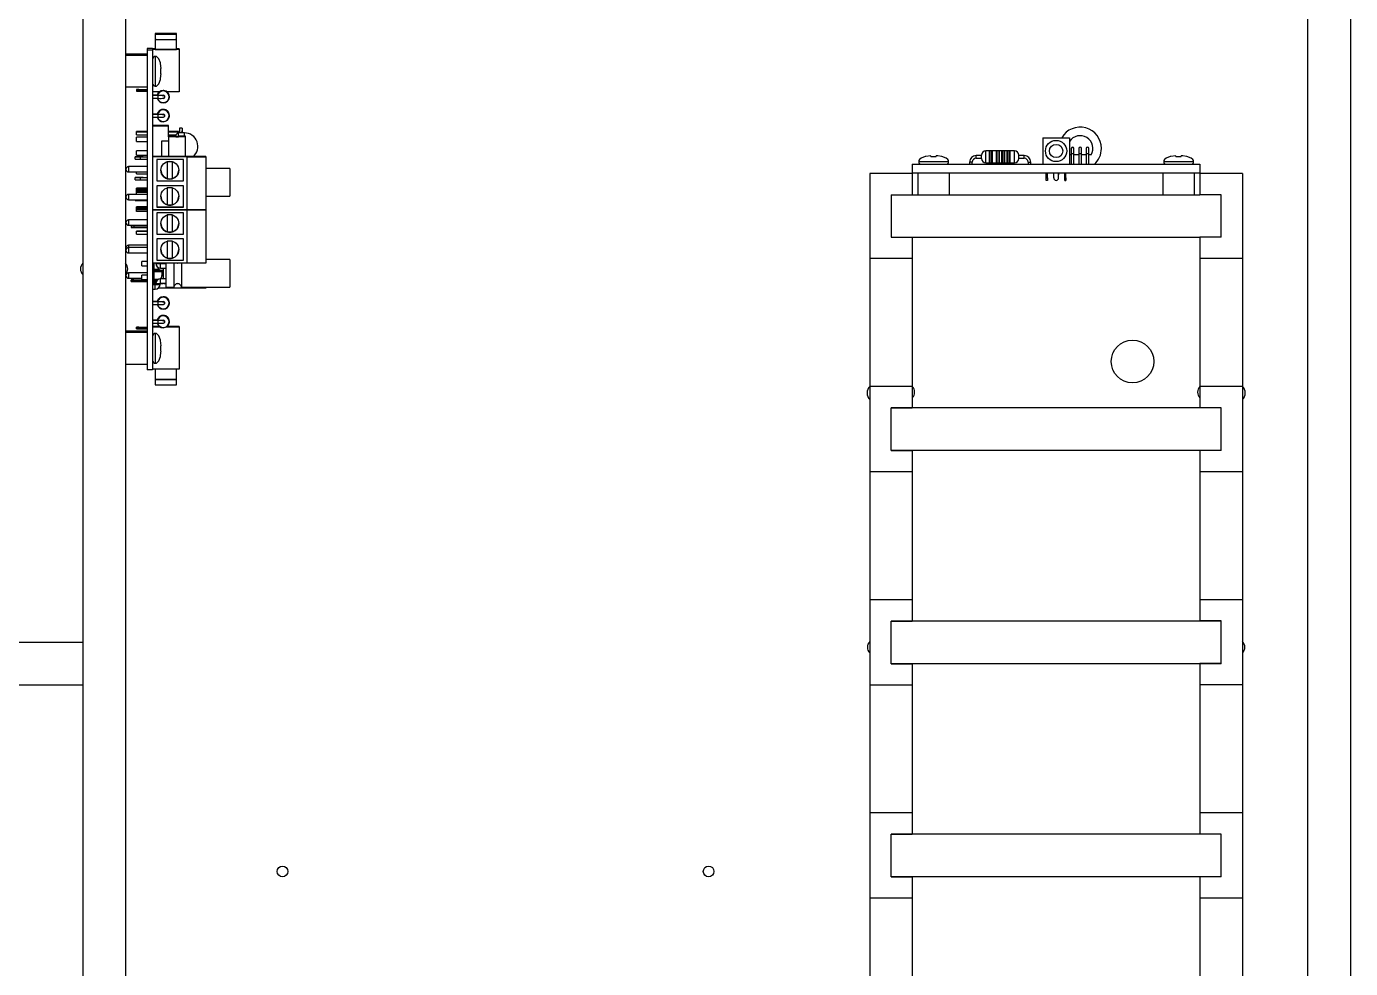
# Model space of a CAD drawing. Extents: x 0 to 145, y 0 to 184.
# Drawn here: x 95.47 to 145.18, y 86.53 to 121.89 of the extents above; entities that cross this region are included whole.
import ezdxf

# ---------------------------------------------------------------- set-up
doc = ezdxf.new("R2010")
doc.units = 0
doc.linetypes.add('SLD-CONTINUE', pattern=[0])
doc.layers.get('0').update_dxf_attribs({"linetype": 'CONTINUOUS'})

msp = doc.modelspace()

# ---------------------------------------------------------------- linework, layer by layer
at = {"color": 7, "linetype": 'SLD-CONTINUE'}
for p, q in [((97.581, 177.193), (97.581, 51.178)), ((99.181, 175.593), (99.181, 51.178)), ((145.181, 131.948), (145.181, 51.178)), ((143.581, 51.178), (143.581, 131.285)), ((100.301, 121.626), (100.301, 121.608)), ((100.301, 121.608), (100.301, 121.408)), ((100.301, 121.408), (100.301, 121.406)), ((100.301, 121.406), (100.301, 121.026)), ((101.101, 121.608), (101.101, 121.626)), ((101.101, 121.408), (101.101, 121.608)), ((101.101, 121.406), (101.101, 121.408)), ((101.101, 121.026), (101.101, 121.406)), ((100.001, 120.85), (99.181, 120.85)), ((100.201, 121.065), (100.001, 121.065)), ((100.001, 121.065), (100.001, 121.005)), ((100.201, 121.005), (100.001, 121.005)), ((100.001, 121.005), (100.001, 109.006)), ((100.201, 121.065), (100.201, 121.005)), ((100.301, 121.047), (100.201, 121.047)), ((100.301, 121.041), (100.201, 121.041)), ((100.301, 121.029), (100.201, 121.029)), ((101.201, 121.023), (100.201, 121.023)), ((100.201, 121.005), (100.201, 117.002)), ((101.201, 121.047), (101.101, 121.047)), ((101.201, 121.041), (101.101, 121.041)), ((101.201, 121.029), (101.101, 121.029)), ((101.201, 121.047), (101.201, 121.041)), ((101.201, 121.041), (101.201, 121.029)), ((101.201, 121.029), (101.201, 121.023)), ((101.201, 121.023), (101.201, 119.443)), ((100.001, 120.8), (99.181, 120.8)), ((100.301, 120.77), (100.301, 119.65)), ((100.494, 120.505), (100.497, 120.507)), ((100.518, 120.31), (100.494, 120.505)), ((100.518, 120.31), (100.494, 120.31)), ((100.518, 120.11), (100.494, 120.11)), ((100.494, 119.915), (100.496, 119.913)), ((99.181, 119.62), (100.001, 119.62)), ((99.599, 119.524), (99.599, 119.506)), ((99.599, 119.506), (99.599, 119.466)), ((99.689, 119.525), (100.001, 119.525)), ((99.689, 119.524), (100.001, 119.524)), ((99.689, 119.507), (100.001, 119.507)), ((99.689, 119.506), (99.689, 119.466)), ((99.689, 119.506), (100.001, 119.506)), ((99.689, 119.466), (100.001, 119.466)), ((100.466, 119.443), (100.201, 119.443)), ((101.201, 119.443), (100.735, 119.443)), ((100.377, 119.311), (100.201, 119.311)), ((100.401, 119.298), (100.201, 119.298)), ((100.201, 119.198), (100.401, 119.198)), ((100.651, 119.249), (100.651, 119.25)), ((100.821, 119.251), (100.821, 119.252)), ((100.831, 119.256), (100.831, 119.257)), ((100.831, 119.255), (100.831, 119.255)), ((100.831, 119.253), (100.831, 119.254)), ((100.831, 119.252), (100.831, 119.253)), ((100.377, 118.603), (100.201, 118.603)), ((100.401, 118.59), (100.201, 118.59)), ((100.201, 118.49), (100.401, 118.49)), ((100.651, 118.541), (100.651, 118.543)), ((100.821, 118.544), (100.821, 118.545)), ((100.831, 118.549), (100.831, 118.549)), ((100.831, 118.547), (100.831, 118.548)), ((100.831, 118.546), (100.831, 118.546)), ((100.831, 118.545), (100.831, 118.545)), ((100.001, 117.949), (99.601, 117.949)), ((99.601, 117.946), (99.601, 117.949)), ((100.001, 117.946), (99.601, 117.946)), ((99.601, 117.943), (99.601, 117.946)), ((100.001, 117.943), (99.601, 117.943)), ((99.601, 117.94), (99.601, 117.943)), ((100.001, 117.94), (99.601, 117.94)), ((99.601, 117.936), (99.601, 117.94)), ((100.001, 117.936), (99.601, 117.936)), ((99.601, 117.933), (99.601, 117.936)), ((100.001, 117.933), (99.601, 117.933)), ((99.601, 117.93), (99.601, 117.933)), ((100.001, 117.93), (99.601, 117.93)), ((99.601, 117.927), (99.601, 117.93)), ((100.001, 117.927), (99.601, 117.927)), ((99.601, 117.827), (99.601, 117.927)), ((99.601, 117.827), (100.001, 117.827)), ((100.801, 118.18), (100.201, 118.18)), ((100.801, 118.156), (100.201, 118.156)), ((100.801, 118.156), (100.801, 118.18)), ((100.801, 117.746), (100.801, 118.156)), ((101.171, 117.949), (100.801, 117.949)), ((101.171, 117.946), (100.801, 117.946)), ((101.171, 117.943), (100.801, 117.943)), ((101.171, 117.94), (100.801, 117.94)), ((101.171, 117.936), (100.801, 117.936)), ((101.171, 117.933), (100.801, 117.933)), ((101.171, 117.93), (100.801, 117.93)), ((101.171, 117.927), (100.801, 117.927)), ((100.801, 117.827), (101.071, 117.827)), ((101.071, 117.827), (101.071, 117.747)), ((101.171, 117.946), (101.171, 117.949)), ((101.171, 117.943), (101.171, 117.946)), ((101.171, 117.94), (101.171, 117.943)), ((101.171, 117.936), (101.171, 117.94)), ((101.171, 117.933), (101.171, 117.936)), ((101.171, 117.93), (101.171, 117.933)), ((101.171, 117.927), (101.171, 117.93)), ((101.171, 117.747), (101.171, 117.927)), ((101.401, 117.897), (101.171, 117.897)), ((101.305, 118.08), (101.205, 118.08)), ((101.205, 118.08), (101.205, 118.076)), ((101.305, 118.076), (101.205, 118.076)), ((101.205, 118.076), (101.205, 117.897)), ((101.305, 118.08), (101.305, 118.076)), ((101.305, 118.076), (101.305, 117.977)), ((101.305, 117.977), (101.305, 117.897)), ((100.001, 117.731), (99.601, 117.731)), ((99.601, 117.571), (99.601, 117.731)), ((99.601, 117.571), (100.001, 117.571)), ((100.551, 117.596), (100.801, 117.596)), ((100.551, 117.011), (100.551, 117.596)), ((101.071, 117.77), (100.801, 117.77)), ((100.801, 117.746), (100.801, 117.011)), ((101.441, 117.746), (100.801, 117.746)), ((100.801, 117.746), (100.801, 117.746)), ((101.441, 117.77), (101.171, 117.77)), ((101.441, 117.746), (101.441, 117.77)), ((101.441, 117.011), (101.441, 117.746)), ((133.627, 117.718), (133.627, 116.718)), ((133.627, 117.718), (134.627, 117.718)), ((134.627, 117.718), (134.627, 116.718)), ((99.541, 116.997), (99.541, 116.997)), ((99.541, 116.907), (99.541, 116.997)), ((100.001, 117.223), (99.601, 117.223)), ((99.601, 117.063), (99.601, 117.223)), ((99.601, 117.063), (100.001, 117.063)), ((99.731, 116.998), (100.001, 116.998)), ((99.731, 116.996), (99.731, 116.906)), ((99.731, 116.996), (100.001, 116.996)), ((99.731, 116.906), (100.001, 116.906)), ((101.495, 117.011), (100.201, 117.011)), ((100.201, 117.002), (100.201, 115.008)), ((101.495, 117.002), (100.201, 117.002)), ((100.201, 117.002), (100.201, 117.002)), ((101.361, 116.895), (100.361, 116.895)), ((100.361, 116.895), (100.361, 116.095)), ((101.361, 116.095), (101.361, 116.895)), ((102.205, 117.009), (101.495, 117.011)), ((101.495, 117.002), (102.205, 117.004)), ((101.495, 115.008), (101.495, 117.002)), ((102.205, 117.009), (102.205, 117.004)), ((102.205, 117.004), (102.205, 115.01)), ((129.427, 117.035), (129.232, 117.011)), ((129.427, 117.011), (129.427, 117.035)), ((129.627, 117.011), (129.627, 117.035)), ((129.822, 117.011), (129.824, 117.013)), ((131.327, 117.048), (131.127, 117.048)), ((131.127, 116.948), (131.327, 116.948)), ((131.327, 116.998), (131.327, 117.058)), ((131.327, 116.938), (131.327, 116.998)), ((131.627, 117.218), (131.487, 117.218)), ((131.627, 116.998), (131.627, 117.218)), ((131.627, 116.778), (131.627, 116.998)), ((131.717, 117.228), (131.637, 117.228)), ((131.892, 117.218), (131.727, 117.218)), ((131.727, 117.218), (131.727, 116.778)), ((131.892, 116.998), (131.892, 117.218)), ((131.892, 116.778), (131.892, 116.998)), ((131.982, 117.228), (131.902, 117.228)), ((132.092, 117.218), (131.992, 117.218)), ((131.992, 117.218), (131.992, 116.778)), ((132.092, 116.998), (132.092, 117.218)), ((132.092, 116.778), (132.092, 116.998)), ((132.182, 117.228), (132.102, 117.228)), ((132.292, 117.218), (132.192, 117.218)), ((132.192, 117.218), (132.192, 116.778)), ((132.292, 116.998), (132.292, 117.218)), ((132.292, 116.778), (132.292, 116.998)), ((132.382, 117.228), (132.302, 117.228)), ((132.567, 117.218), (132.392, 117.218)), ((132.392, 117.218), (132.392, 116.778)), ((132.727, 116.998), (132.727, 117.058)), ((132.927, 117.048), (132.727, 117.048)), ((132.727, 116.938), (132.727, 116.998)), ((132.727, 116.948), (132.927, 116.948)), ((134.697, 117.073), (134.627, 117.073)), ((134.697, 117.313), (134.697, 117.113)), ((134.697, 117.113), (134.697, 116.718)), ((134.797, 117.113), (134.797, 117.313)), ((134.797, 116.718), (134.797, 117.113)), ((134.977, 117.073), (134.797, 117.073)), ((134.977, 117.313), (134.977, 117.113)), ((134.977, 117.113), (134.977, 116.718)), ((135.077, 117.113), (135.077, 117.313)), ((135.077, 116.718), (135.077, 117.113)), ((135.257, 117.073), (135.077, 117.073)), ((135.257, 117.313), (135.257, 117.113)), ((135.257, 117.113), (135.257, 116.718)), ((135.357, 117.113), (135.357, 117.313)), ((135.357, 116.718), (135.357, 117.113)), ((135.443, 117.073), (135.357, 117.073)), ((138.627, 117.035), (138.432, 117.011)), ((138.627, 117.011), (138.627, 117.035)), ((138.827, 117.011), (138.827, 117.035)), ((139.022, 117.011), (139.024, 117.013)), ((100.001, 116.63), (99.301, 116.63)), ((99.301, 116.43), (100.001, 116.43)), ((99.601, 116.367), (99.601, 116.43)), ((99.601, 116.367), (100.001, 116.367)), ((100.946, 116.817), (100.752, 116.817)), ((100.752, 116.817), (100.752, 116.178)), ((100.952, 116.181), (100.952, 116.815)), ((103.101, 116.566), (102.205, 116.566)), ((103.101, 116.566), (103.101, 115.526)), ((128.727, 116.374), (127.127, 116.374)), ((127.127, 116.374), (127.127, 113.178)), ((128.727, 116.718), (128.727, 116.398)), ((128.727, 116.718), (139.527, 116.718)), ((128.727, 116.398), (139.527, 116.398)), ((128.727, 116.374), (128.727, 115.574)), ((128.937, 116.398), (128.937, 115.578)), ((128.967, 116.818), (129.527, 116.818)), ((129.527, 116.818), (130.087, 116.818)), ((130.117, 115.578), (130.117, 116.398)), ((130.877, 116.798), (130.877, 116.718)), ((130.977, 116.718), (130.977, 116.798)), ((131.487, 116.778), (131.627, 116.778)), ((131.637, 116.768), (131.717, 116.768)), ((131.727, 116.778), (131.892, 116.778)), ((131.902, 116.768), (131.982, 116.768)), ((131.992, 116.778), (132.092, 116.778)), ((132.102, 116.768), (132.182, 116.768)), ((132.192, 116.778), (132.292, 116.778)), ((132.302, 116.768), (132.382, 116.768)), ((132.392, 116.778), (132.567, 116.778)), ((133.077, 116.798), (133.077, 116.718)), ((133.177, 116.718), (133.177, 116.798)), ((133.757, 116.206), (133.757, 116.398)), ((133.797, 116.206), (133.797, 116.398)), ((134.027, 116.398), (134.027, 116.318)), ((134.037, 116.206), (134.037, 116.398)), ((134.217, 116.206), (134.217, 116.398)), ((134.227, 116.318), (134.227, 116.398)), ((134.457, 116.206), (134.457, 116.398)), ((134.497, 116.206), (134.497, 116.398)), ((138.137, 116.398), (138.137, 115.578)), ((138.167, 116.818), (138.727, 116.818)), ((138.727, 116.818), (139.287, 116.818)), ((139.317, 115.578), (139.317, 116.398)), ((139.527, 116.718), (139.527, 116.398)), ((139.527, 116.378), (139.527, 115.578)), ((141.127, 116.378), (139.527, 116.378)), ((141.127, 116.378), (141.127, 113.178)), ((99.541, 116.223), (99.541, 116.223)), ((99.541, 116.133), (99.541, 116.223)), ((99.731, 116.224), (100.001, 116.224)), ((99.731, 116.222), (100.001, 116.222)), ((99.731, 116.222), (99.731, 116.132)), ((99.731, 116.132), (100.001, 116.132)), ((100.361, 116.097), (101.361, 116.097)), ((100.361, 116.095), (101.361, 116.095)), ((101.361, 115.915), (100.361, 115.915)), ((100.361, 115.915), (100.361, 115.115)), ((100.752, 116.179), (100.946, 116.179)), ((100.752, 116.178), (100.944, 116.178)), ((101.361, 115.115), (101.361, 115.915)), ((133.757, 116.206), (133.797, 116.206)), ((133.757, 116.116), (133.757, 116.206)), ((133.797, 116.116), (133.757, 116.116)), ((133.797, 116.206), (133.797, 116.116)), ((134.037, 116.318), (134.027, 116.318)), ((134.227, 116.318), (134.217, 116.318)), ((134.457, 116.206), (134.497, 116.206)), ((134.457, 116.116), (134.457, 116.206)), ((134.457, 116.116), (134.497, 116.116)), ((134.497, 116.206), (134.497, 116.116)), ((100.001, 115.59), (99.301, 115.59)), ((99.301, 115.39), (100.001, 115.39)), ((99.541, 115.359), (99.541, 115.39)), ((99.601, 115.82), (99.601, 115.82)), ((100.001, 115.82), (99.601, 115.82)), ((99.601, 115.814), (99.601, 115.82)), ((99.601, 115.744), (99.601, 115.814)), ((100.001, 115.814), (99.601, 115.814)), ((99.601, 115.814), (99.601, 115.814)), ((99.601, 115.724), (99.601, 115.744)), ((99.601, 115.668), (99.601, 115.724)), ((100.001, 115.668), (99.601, 115.668)), ((99.601, 115.665), (99.601, 115.668)), ((100.001, 115.665), (99.601, 115.665)), ((99.601, 115.662), (99.601, 115.665)), ((100.001, 115.662), (99.601, 115.662)), ((99.601, 115.659), (99.601, 115.662)), ((100.001, 115.659), (99.601, 115.659)), ((99.601, 115.59), (99.601, 115.659)), ((99.731, 115.358), (100.001, 115.358)), ((100.946, 115.837), (100.752, 115.837)), ((100.752, 115.837), (100.752, 115.198)), ((100.952, 115.201), (100.952, 115.835)), ((102.205, 115.526), (103.101, 115.526)), ((127.927, 115.574), (128.727, 115.574)), ((127.927, 115.574), (127.927, 113.978)), ((128.727, 115.578), (139.527, 115.578)), ((140.327, 115.578), (139.527, 115.578)), ((140.327, 113.978), (140.327, 115.578)), ((99.601, 115.119), (99.601, 115.12)), ((100.001, 115.12), (99.601, 115.12)), ((99.601, 115.113), (99.601, 115.119)), ((99.601, 115.043), (99.601, 115.113)), ((100.001, 115.113), (99.601, 115.113)), ((99.601, 115.113), (99.601, 115.113)), ((99.601, 115.023), (99.601, 115.043)), ((99.601, 114.953), (99.601, 115.023)), ((100.001, 114.953), (99.601, 114.953)), ((101.495, 115.008), (100.201, 115.008)), ((100.201, 115.008), (100.201, 115.003)), ((100.201, 115.003), (100.201, 115.002)), ((101.495, 115.002), (100.201, 115.002)), ((100.201, 115.002), (100.201, 113.008)), ((100.361, 115.117), (101.361, 115.117)), ((100.361, 115.115), (101.361, 115.115)), ((101.361, 114.895), (100.361, 114.895)), ((100.361, 114.895), (100.361, 114.095)), ((100.752, 115.199), (100.946, 115.199)), ((100.752, 115.198), (100.944, 115.198)), ((101.361, 114.095), (101.361, 114.895)), ((102.205, 115.01), (101.495, 115.008)), ((101.495, 115.002), (102.205, 115.004)), ((101.495, 113.008), (101.495, 115.002)), ((102.205, 115.009), (102.04, 115.01)), ((102.205, 115.009), (102.205, 115.004)), ((102.205, 115.004), (102.205, 113.01)), ((100.001, 114.63), (99.301, 114.63)), ((99.301, 114.43), (100.001, 114.43)), ((99.401, 114.41), (99.401, 114.35)), ((99.491, 114.411), (100.001, 114.411)), ((99.491, 114.41), (99.491, 114.35)), ((99.491, 114.41), (100.001, 114.41)), ((99.491, 114.35), (100.001, 114.35)), ((100.946, 114.817), (100.752, 114.817)), ((100.752, 114.817), (100.752, 114.178)), ((100.952, 114.181), (100.952, 114.815)), ((100.001, 114.208), (99.601, 114.208)), ((99.601, 114.205), (99.601, 114.208)), ((100.001, 114.205), (99.601, 114.205)), ((99.601, 114.202), (99.601, 114.205)), ((100.001, 114.202), (99.601, 114.202)), ((99.601, 114.199), (99.601, 114.202)), ((100.001, 114.199), (99.601, 114.199)), ((99.601, 114.099), (99.601, 114.199)), ((99.601, 114.099), (100.001, 114.099)), ((100.361, 114.097), (101.361, 114.097)), ((100.361, 114.095), (101.361, 114.095)), ((101.361, 113.915), (100.361, 113.915)), ((100.361, 113.915), (100.361, 113.115)), ((100.752, 114.179), (100.946, 114.179)), ((100.752, 114.178), (100.944, 114.178)), ((101.361, 113.115), (101.361, 113.915)), ((127.927, 113.978), (128.727, 113.978)), ((128.727, 113.978), (139.527, 113.978)), ((128.727, 113.978), (128.727, 113.178)), ((140.327, 113.978), (139.527, 113.978)), ((139.527, 113.978), (139.527, 113.178)), ((100.001, 113.681), (99.301, 113.681)), ((100.001, 113.59), (99.301, 113.59)), ((99.301, 113.39), (100.001, 113.39)), ((100.946, 113.837), (100.752, 113.837)), ((100.752, 113.837), (100.752, 113.198)), ((100.952, 113.201), (100.952, 113.835)), ((100.001, 113.069), (99.801, 113.069)), ((99.801, 112.909), (99.801, 113.069)), ((99.801, 112.909), (100.001, 112.909)), ((101.495, 113.008), (100.201, 113.008)), ((100.201, 113.008), (100.201, 109.006)), ((100.251, 113.008), (100.251, 112.786)), ((100.321, 113.008), (100.321, 113.001)), ((100.361, 113.117), (101.361, 113.117)), ((100.361, 113.115), (101.361, 113.115)), ((100.481, 113.001), (100.481, 113.008)), ((100.701, 112.981), (100.501, 112.981)), ((100.601, 113.008), (100.601, 112.981)), ((100.701, 113.008), (100.701, 112.101)), ((100.752, 113.199), (100.946, 113.199)), ((100.752, 113.198), (100.944, 113.198)), ((101.001, 113.008), (101.001, 112.101)), ((101.281, 113.008), (101.281, 112.101)), ((102.205, 113.01), (101.495, 113.008)), ((103.101, 113.141), (102.205, 113.141)), ((103.101, 113.141), (103.101, 112.101)), ((128.727, 113.178), (127.127, 113.178)), ((127.127, 113.178), (127.127, 108.374)), ((128.727, 113.178), (128.727, 108.374)), ((141.127, 113.178), (139.527, 113.178)), ((139.527, 113.178), (139.527, 108.378)), ((141.127, 113.178), (141.127, 108.378)), ((100.001, 112.641), (99.301, 112.641)), ((99.301, 112.441), (99.801, 112.441)), ((99.401, 112.381), (99.401, 112.375)), ((99.401, 112.315), (99.401, 112.375)), ((99.491, 112.382), (100.001, 112.382)), ((99.491, 112.381), (100.001, 112.381)), ((99.491, 112.376), (100.001, 112.376)), ((99.491, 112.375), (100.001, 112.375)), ((99.491, 112.375), (99.491, 112.315)), ((100.001, 112.561), (99.801, 112.561)), ((99.801, 112.401), (99.801, 112.561)), ((99.801, 112.401), (100.001, 112.401)), ((100.251, 112.786), (100.201, 112.786)), ((100.251, 112.736), (100.201, 112.786)), ((100.201, 112.683), (100.251, 112.733)), ((100.251, 112.73), (100.201, 112.68)), ((100.251, 112.68), (100.201, 112.68)), ((100.401, 112.394), (100.201, 112.394)), ((100.201, 112.382), (100.392, 112.382)), ((100.201, 112.381), (100.39, 112.381)), ((100.201, 112.376), (100.382, 112.376)), ((100.201, 112.375), (100.381, 112.375)), ((100.251, 112.786), (100.435, 112.786)), ((100.251, 112.736), (100.251, 112.786)), ((100.551, 112.736), (100.251, 112.736)), ((100.551, 112.733), (100.251, 112.733)), ((100.251, 112.733), (100.251, 112.73)), ((100.251, 112.68), (100.251, 112.73)), ((100.251, 112.73), (100.551, 112.73)), ((100.551, 112.68), (100.251, 112.68)), ((100.251, 112.68), (100.251, 112.394)), ((100.501, 112.821), (100.701, 112.821)), ((100.701, 112.421), (100.501, 112.421)), ((100.551, 112.743), (100.551, 112.544)), ((100.601, 112.821), (100.601, 112.421)), ((99.491, 112.315), (100.001, 112.315)), ((100.201, 112.315), (100.338, 112.315)), ((100.201, 112.294), (100.332, 112.294)), ((100.251, 112.278), (100.201, 112.278)), ((100.251, 112.228), (100.201, 112.278)), ((100.301, 112.193), (100.201, 112.193)), ((100.201, 112.033), (100.301, 112.033)), ((100.251, 112.294), (100.251, 112.278)), ((100.251, 112.278), (100.327, 112.278)), ((100.251, 112.228), (100.251, 112.278)), ((100.321, 112.228), (100.251, 112.228)), ((100.321, 112.241), (100.321, 112.213)), ((101.495, 112.064), (100.397, 112.064)), ((100.481, 112.213), (100.481, 112.241)), ((100.581, 112.228), (100.481, 112.228)), ((100.501, 112.261), (100.701, 112.261)), ((100.581, 112.228), (100.581, 112.261)), ((100.581, 112.228), (100.613, 112.261)), ((100.631, 112.228), (100.631, 112.261)), ((100.701, 112.228), (100.631, 112.228)), ((100.701, 112.101), (101.001, 112.101)), ((101.199, 112.228), (101.083, 112.228)), ((101.281, 112.101), (103.101, 112.101)), ((101.495, 112.064), (101.495, 112.101)), ((102.205, 112.064), (101.495, 112.064)), ((102.205, 112.101), (102.205, 112.064)), ((100.377, 111.572), (100.201, 111.572)), ((100.401, 111.558), (100.201, 111.558)), ((100.201, 111.458), (100.401, 111.458)), ((100.651, 111.51), (100.651, 111.511)), ((100.821, 111.512), (100.821, 111.513)), ((100.831, 111.517), (100.831, 111.517)), ((100.831, 111.515), (100.831, 111.516)), ((100.831, 111.514), (100.831, 111.515)), ((100.831, 111.513), (100.831, 111.513)), ((100.377, 110.872), (100.201, 110.872)), ((100.001, 110.451), (99.181, 110.451)), ((100.001, 110.4), (99.181, 110.4)), ((99.599, 110.587), (99.599, 110.604)), ((99.599, 110.547), (99.599, 110.587)), ((99.689, 110.605), (100.001, 110.605)), ((99.689, 110.604), (100.001, 110.604)), ((99.689, 110.587), (100.001, 110.587)), ((99.689, 110.586), (99.689, 110.546)), ((99.689, 110.586), (100.001, 110.586)), ((99.689, 110.546), (100.001, 110.546)), ((100.401, 110.858), (100.201, 110.858)), ((100.201, 110.758), (100.401, 110.758)), ((100.465, 110.627), (100.201, 110.627)), ((100.473, 110.621), (100.201, 110.621)), ((100.493, 110.61), (100.201, 110.61)), ((100.506, 110.604), (100.201, 110.604)), ((100.301, 110.37), (100.301, 109.25)), ((100.651, 110.81), (100.651, 110.811)), ((101.201, 110.604), (100.696, 110.604)), ((101.201, 110.61), (100.708, 110.61)), ((101.201, 110.621), (100.728, 110.621)), ((101.201, 110.627), (100.737, 110.627)), ((100.821, 110.812), (100.821, 110.813)), ((100.831, 110.817), (100.831, 110.817)), ((100.831, 110.815), (100.831, 110.816)), ((100.831, 110.814), (100.831, 110.815)), ((100.831, 110.813), (100.831, 110.813)), ((101.201, 110.627), (101.201, 110.621)), ((101.201, 110.621), (101.201, 110.61)), ((101.201, 110.61), (101.201, 110.604)), ((101.201, 110.604), (101.201, 109.024)), ((100.494, 110.106), (100.497, 110.108)), ((100.518, 109.91), (100.494, 110.106)), ((100.518, 109.91), (100.494, 109.91)), ((100.518, 109.71), (100.494, 109.71)), ((100.494, 109.515), (100.496, 109.514)), ((99.181, 109.22), (100.001, 109.22)), ((100.201, 109.006), (100.001, 109.006)), ((101.201, 109.024), (100.201, 109.024)), ((100.301, 109.024), (100.301, 108.647)), ((101.101, 108.647), (101.101, 109.024)), ((100.301, 108.647), (100.301, 108.645)), ((100.301, 108.645), (100.301, 108.445)), ((101.101, 108.645), (101.101, 108.647)), ((101.101, 108.445), (101.101, 108.645)), ((128.727, 108.374), (127.127, 108.374)), ((127.127, 108.374), (127.127, 105.174)), ((128.727, 108.374), (128.727, 107.574)), ((141.127, 108.378), (139.527, 108.378)), ((139.527, 108.378), (139.527, 107.578)), ((141.127, 108.378), (141.127, 105.178)), ((127.927, 105.974), (127.927, 107.574)), ((140.327, 107.574), (127.927, 107.574)), ((127.927, 107.574), (128.727, 107.574)), ((140.327, 107.578), (139.527, 107.578)), ((140.327, 105.978), (140.327, 107.578)), ((140.327, 105.974), (140.327, 107.574)), ((140.327, 105.974), (127.927, 105.974)), ((127.927, 105.974), (128.727, 105.974)), ((128.727, 105.974), (128.727, 105.174)), ((140.327, 105.978), (139.527, 105.978)), ((139.527, 105.978), (139.527, 105.178)), ((128.727, 105.174), (127.127, 105.174)), ((127.127, 105.174), (127.127, 100.374)), ((128.727, 105.174), (128.727, 100.374)), ((141.127, 105.178), (139.527, 105.178)), ((139.527, 105.178), (139.527, 100.378)), ((141.127, 105.178), (141.127, 100.378)), ((128.727, 100.374), (127.127, 100.374)), ((127.127, 100.374), (127.127, 97.174)), ((128.727, 100.374), (128.727, 99.574)), ((141.127, 100.378), (139.527, 100.378)), ((139.527, 100.378), (139.527, 99.578)), ((141.127, 100.378), (141.127, 97.178)), ((127.927, 97.974), (127.927, 99.574)), ((140.327, 99.574), (127.927, 99.574)), ((127.927, 99.574), (128.727, 99.574)), ((140.327, 99.578), (139.527, 99.578)), ((140.327, 97.978), (140.327, 99.578)), ((140.327, 97.974), (140.327, 99.574)), ((43.581, 98.778), (97.581, 98.778)), ((97.581, 98.778), (97.581, 97.178)), ((140.327, 97.974), (127.927, 97.974)), ((127.927, 97.974), (128.727, 97.974)), ((128.727, 97.974), (128.727, 97.174)), ((140.327, 97.978), (139.527, 97.978)), ((139.527, 97.978), (139.527, 97.178)), ((43.581, 97.178), (97.581, 97.178)), ((128.727, 97.174), (127.127, 97.174)), ((127.127, 97.174), (127.127, 92.374)), ((128.727, 97.174), (128.727, 92.374)), ((141.127, 97.178), (139.527, 97.178)), ((139.527, 97.178), (139.527, 92.378)), ((141.127, 97.178), (141.127, 92.378)), ((128.727, 92.374), (127.127, 92.374)), ((127.127, 92.374), (127.127, 89.174)), ((128.727, 92.374), (128.727, 91.574)), ((141.127, 92.378), (139.527, 92.378)), ((139.527, 92.378), (139.527, 91.578)), ((141.127, 92.378), (141.127, 89.178)), ((127.927, 89.974), (127.927, 91.574)), ((140.327, 91.574), (127.927, 91.574)), ((127.927, 91.574), (128.727, 91.574)), ((140.327, 91.578), (139.527, 91.578)), ((140.327, 89.978), (140.327, 91.578)), ((140.327, 89.974), (140.327, 91.574)), ((140.327, 89.974), (127.927, 89.974)), ((127.927, 89.974), (128.727, 89.974)), ((128.727, 89.974), (128.727, 89.174)), ((140.327, 89.978), (139.527, 89.978)), ((139.527, 89.978), (139.527, 89.178)), ((128.727, 89.174), (127.127, 89.174)), ((127.127, 89.174), (127.127, 84.374)), ((128.727, 89.174), (128.727, 84.374)), ((141.127, 89.178), (139.527, 89.178)), ((139.527, 89.178), (139.527, 84.378)), ((141.127, 89.178), (141.127, 84.378))]:
    msp.add_line(p, q, dxfattribs=at)
at = {"color": 8, "linetype": 'SLD-CONTINUE'}
for p, q in [((99.689, 119.524), (99.689, 119.507)), ((100.401, 119.298), (100.401, 119.198)), ((100.401, 118.59), (100.401, 118.49)), ((101.401, 117.77), (101.401, 117.897)), ((131.127, 116.998), (131.127, 117.048)), ((131.127, 116.948), (131.127, 116.998)), ((131.487, 116.998), (131.487, 117.218)), ((131.487, 116.778), (131.487, 116.998)), ((131.637, 117.228), (131.637, 116.998)), ((131.637, 116.998), (131.637, 116.768)), ((131.717, 116.768), (131.717, 117.228)), ((131.902, 117.228), (131.902, 116.998)), ((131.902, 116.998), (131.902, 116.768)), ((131.982, 116.768), (131.982, 117.228)), ((132.102, 117.228), (132.102, 116.998)), ((132.102, 116.998), (132.102, 116.768)), ((132.182, 116.768), (132.182, 117.228)), ((132.302, 117.228), (132.302, 116.998)), ((132.302, 116.998), (132.302, 116.768)), ((132.382, 116.768), (132.382, 117.228)), ((132.567, 116.998), (132.567, 117.218)), ((132.567, 116.778), (132.567, 116.998)), ((132.927, 116.998), (132.927, 117.048)), ((132.927, 116.948), (132.927, 116.998)), ((134.747, 117.113), (134.697, 117.113)), ((134.797, 117.113), (134.747, 117.113)), ((135.027, 117.113), (134.977, 117.113)), ((135.077, 117.113), (135.027, 117.113)), ((135.307, 117.113), (135.257, 117.113)), ((135.357, 117.113), (135.307, 117.113)), ((99.301, 116.63), (99.301, 116.43)), ((130.927, 116.798), (130.877, 116.798)), ((130.977, 116.798), (130.927, 116.798)), ((133.077, 116.798), (133.127, 116.798)), ((133.127, 116.798), (133.177, 116.798)), ((99.301, 115.59), (99.301, 115.39)), ((99.601, 115.82), (100.001, 115.82)), ((99.601, 115.814), (100.001, 115.814)), ((100.001, 115.744), (99.601, 115.744)), ((99.601, 115.724), (100.001, 115.724)), ((99.731, 115.39), (99.731, 115.358)), ((99.601, 115.119), (100.001, 115.119)), ((99.601, 115.113), (100.001, 115.113)), ((100.001, 115.043), (99.601, 115.043)), ((99.601, 115.023), (100.001, 115.023)), ((99.301, 114.63), (99.301, 114.43)), ((99.301, 113.681), (99.301, 113.59)), ((99.301, 113.59), (99.301, 113.39)), ((100.501, 112.821), (100.501, 112.981)), ((99.301, 112.641), (99.301, 112.441)), ((99.491, 112.381), (99.491, 112.376)), ((100.401, 112.394), (100.401, 112.382)), ((100.501, 112.261), (100.501, 112.421)), ((100.301, 112.033), (100.301, 112.193)), ((100.401, 111.558), (100.401, 111.458)), ((99.689, 110.604), (99.689, 110.587)), ((100.401, 110.858), (100.401, 110.758))]:
    msp.add_line(p, q, dxfattribs=at)
at = {"color": 7, "linetype": 'SLD-CONTINUE'}
for points in [[(100.701, 121.624), (100.845, 121.624), (100.97, 121.624), (101.059, 121.625), (101.099, 121.626), (101.086, 121.627), (101.02, 121.628), (100.911, 121.628), (100.774, 121.629), (100.627, 121.629), (100.49, 121.628), (100.382, 121.628), (100.316, 121.627), (100.303, 121.626), (100.343, 121.625), (100.431, 121.624), (100.556, 121.624), (100.701, 121.624)], [(100.701, 121.606), (100.845, 121.606), (100.97, 121.606), (101.059, 121.607), (101.099, 121.608), (101.086, 121.609), (101.02, 121.61), (100.911, 121.61), (100.774, 121.611), (100.627, 121.611), (100.49, 121.61), (100.382, 121.61), (100.316, 121.609), (100.303, 121.608), (100.343, 121.607), (100.431, 121.606), (100.556, 121.606), (100.701, 121.606)], [(100.337, 121.407), (100.316, 121.407), (100.303, 121.406), (100.343, 121.405), (100.431, 121.404), (100.556, 121.404), (100.701, 121.404)], [(100.701, 121.625), (100.797, 121.625), (100.878, 121.625), (100.932, 121.626), (100.951, 121.626), (100.932, 121.627), (100.878, 121.627), (100.797, 121.628), (100.701, 121.628), (100.605, 121.628), (100.524, 121.627), (100.47, 121.627), (100.451, 121.626), (100.47, 121.626), (100.524, 121.625), (100.605, 121.625), (100.701, 121.625)], [(100.701, 121.607), (100.797, 121.607), (100.878, 121.607), (100.932, 121.608), (100.951, 121.608), (100.932, 121.609), (100.878, 121.609), (100.797, 121.61), (100.701, 121.61), (100.605, 121.61), (100.524, 121.609), (100.47, 121.609), (100.451, 121.608), (100.47, 121.608), (100.524, 121.607), (100.605, 121.607), (100.701, 121.607)], [(100.701, 121.404), (100.845, 121.404), (100.97, 121.404), (101.059, 121.405), (101.099, 121.406), (101.086, 121.407), (101.064, 121.407)], [(100.495, 120.507), (100.494, 120.522), (100.431, 120.681), (100.377, 120.744), (100.342, 120.763), (100.301, 120.77)], [(100.301, 119.65), (100.342, 119.657), (100.377, 119.676), (100.431, 119.739), (100.494, 119.898), (100.495, 119.913)], [(100.494, 120.31), (100.497, 120.166), (100.494, 120.11)], [(100.494, 119.915), (100.515, 120.052), (100.518, 120.11)], [(100.597, 119.299), (100.597, 119.299), (100.595, 119.299), (100.582, 119.298), (100.545, 119.298), (100.485, 119.298), (100.416, 119.298), (100.401, 119.298)], [(100.578, 119.295), (100.582, 119.296), (100.601, 119.3)], [(100.597, 118.591), (100.597, 118.591), (100.595, 118.591), (100.582, 118.591), (100.545, 118.591), (100.485, 118.59), (100.416, 118.59), (100.401, 118.59)], [(100.578, 118.587), (100.582, 118.589), (100.601, 118.593)], [(101.168, 117.946), (101.17, 117.948), (101.171, 117.949)], [(101.168, 117.943), (101.17, 117.945), (101.171, 117.946)], [(101.168, 117.94), (101.17, 117.942), (101.171, 117.943)], [(101.168, 117.936), (101.17, 117.939), (101.171, 117.94), (101.171, 117.94)], [(101.168, 117.933), (101.17, 117.936), (101.171, 117.936), (101.171, 117.936)], [(101.168, 117.93), (101.17, 117.933), (101.171, 117.933), (101.171, 117.933)], [(101.168, 117.927), (101.17, 117.93), (101.171, 117.93), (101.171, 117.93)], [(101.296, 117.897), (101.299, 117.928), (101.305, 117.977)], [(129.23, 117.012), (129.215, 117.011), (129.056, 116.948), (128.993, 116.894), (128.974, 116.859), (128.967, 116.818)], [(129.23, 117.013), (129.23, 117.013), (129.232, 117.011)], [(129.427, 117.011), (129.571, 117.013), (129.627, 117.011)], [(129.822, 117.011), (129.685, 117.031), (129.627, 117.035)], [(130.087, 116.818), (130.08, 116.859), (130.061, 116.894), (129.998, 116.948), (129.839, 117.011), (129.824, 117.012)], [(138.43, 117.012), (138.415, 117.011), (138.256, 116.948), (138.193, 116.894), (138.174, 116.859), (138.167, 116.818)], [(138.43, 117.013), (138.43, 117.013), (138.432, 117.011)], [(138.627, 117.011), (138.771, 117.013), (138.827, 117.011)], [(139.022, 117.011), (138.885, 117.031), (138.827, 117.035)], [(139.287, 116.818), (139.28, 116.859), (139.261, 116.894), (139.198, 116.948), (139.039, 117.011), (139.024, 117.012)], [(101.186, 113.008), (101.141, 113.001), (101.096, 113.008)], [(100.597, 111.559), (100.597, 111.559), (100.595, 111.559), (100.582, 111.559), (100.545, 111.559), (100.485, 111.559), (100.416, 111.558), (100.401, 111.558)], [(100.578, 111.555), (100.582, 111.557), (100.601, 111.561)], [(100.495, 110.107), (100.494, 110.122), (100.431, 110.281), (100.377, 110.345), (100.342, 110.364), (100.301, 110.37)], [(100.597, 110.859), (100.597, 110.859), (100.595, 110.859), (100.582, 110.859), (100.545, 110.859), (100.485, 110.858), (100.416, 110.858), (100.401, 110.858)], [(100.578, 110.855), (100.582, 110.857), (100.601, 110.861)], [(100.494, 109.91), (100.497, 109.766), (100.494, 109.71)], [(100.301, 109.25), (100.342, 109.257), (100.377, 109.276), (100.431, 109.34), (100.494, 109.499), (100.495, 109.514)], [(100.494, 109.515), (100.515, 109.652), (100.518, 109.71)], [(101.064, 108.646), (101.099, 108.645), (101.086, 108.644), (101.02, 108.643), (100.911, 108.643), (100.774, 108.642), (100.627, 108.642), (100.49, 108.643), (100.382, 108.643), (100.316, 108.644), (100.303, 108.645), (100.337, 108.646)], [(100.95, 108.645), (100.951, 108.645), (100.932, 108.644), (100.878, 108.643), (100.797, 108.643), (100.701, 108.643), (100.605, 108.643), (100.524, 108.643), (100.47, 108.644), (100.451, 108.645), (100.452, 108.645)]]:
    msp.add_lwpolyline(points, dxfattribs=at)
at = {"color": 8, "linetype": 'SLD-CONTINUE'}
for points in [[(100.566, 119.299), (100.578, 119.306), (100.601, 119.31)], [(100.566, 118.591), (100.578, 118.598), (100.601, 118.603)], [(100.566, 111.559), (100.578, 111.566), (100.601, 111.571)], [(100.566, 110.859), (100.578, 110.866), (100.601, 110.871)]]:
    msp.add_lwpolyline(points, dxfattribs=at)
at = {"color": 7, "linetype": 'SLD-CONTINUE'}
for centre, radius in [((134.127, 117.218), 0.4), ((134.127, 117.218), 0.25), ((100.848, 116.497), 0.335), ((100.848, 115.517), 0.335), ((100.848, 114.497), 0.335), ((100.848, 113.517), 0.335), ((136.997, 109.318), 0.8), ((105.077, 90.178), 0.2), ((121.077, 90.178), 0.2)]:
    msp.add_circle(centre, radius, dxfattribs=at)
for centre, radius, start, end in [((100.592, 136.626), 15.221, 268.9041, 270.4099), ((100.827, 133.76), 12.355, 269.4154, 271.2706), ((100.701, 145.394), 24.371, 269.0596, 270.9404), ((100.301, 120.67), 0.1, 89.9904, 180), ((99.666, 115.768), 3.757, 89.6568, 91.0296), ((99.666, 123.285), 3.761, 268.9715, 270.3427), ((99.666, 115.749), 3.757, 89.6567, 91.0291), ((99.666, 123.264), 3.759, 268.9711, 270.343), ((99.666, 123.223), 3.757, 268.9709, 270.3433), ((100.301, 119.75), 0.1, 180, 270.0096), ((100.601, 119.257), 0.23, 89.9997, 169.7102), ((100.601, 119.256), 0.23, 0.0009, 169.5889), ((100.601, 119.255), 0.23, 89.9998, 169.3089), ((100.601, 119.254), 0.23, 89.9997, 169.0053), ((100.601, 119.253), 0.23, 89.9996, 168.7013), ((100.601, 119.252), 0.23, 270.0003, 168.581), ((100.601, 119.255), 0.23, 106.7622, 169.1878), ((100.601, 119.253), 0.23, 106.7628, 168.8835), ((100.601, 119.252), 0.22, 0.0008, 167.756), ((100.601, 119.251), 0.22, 89.9995, 167.7576), ((100.601, 119.251), 0.22, 194.0345, 89.9996), ((100.601, 119.257), 0.23, 0.0005, 90.0005), ((100.601, 119.255), 0.23, 0.0005, 90.0005), ((100.601, 119.254), 0.23, 0.0005, 90.0005), ((100.601, 119.253), 0.23, 0.0005, 90.0006), ((100.601, 119.255), 0.23, 0.0006, 88.8506), ((100.601, 119.253), 0.23, 0.0006, 88.8506), ((100.601, 119.252), 0.23, 194.0065, 270.0004), ((100.488, 119.678), 0.488, 259.7418, 287.4314), ((100.601, 119.25), 0.05, 0.0005, 90.0008), ((100.607, 119.247), 0.0437, 307.7121, 2.6689), ((100.601, 119.249), 0.05, 311.9749, 0.0027), ((100.601, 118.549), 0.23, 0.0009, 169.5889), ((100.601, 118.549), 0.23, 89.9997, 169.7102), ((100.601, 118.548), 0.23, 89.9997, 169.3089), ((100.601, 118.546), 0.23, 89.9997, 169.0053), ((100.601, 118.545), 0.23, 270.0003, 168.581), ((100.601, 118.545), 0.23, 89.9997, 168.7013), ((100.601, 118.547), 0.23, 106.7625, 169.1876), ((100.601, 118.546), 0.23, 106.7624, 168.8838), ((100.601, 118.545), 0.23, 194.0065, 270.0004), ((100.601, 118.545), 0.22, 0.0009, 167.7559), ((100.601, 118.544), 0.22, 89.9996, 167.7575), ((100.601, 118.544), 0.22, 194.0344, 89.9996), ((100.488, 118.97), 0.488, 259.7416, 287.4315), ((100.601, 118.549), 0.23, 0.0005, 90.0005), ((100.601, 118.548), 0.23, 0.0005, 90.0006), ((100.601, 118.546), 0.23, 0.0005, 90.0005), ((100.601, 118.545), 0.23, 0.0005, 90.0005), ((100.601, 118.543), 0.05, 0.0004, 90.0006), ((100.601, 118.547), 0.23, 0.0005, 88.8506), ((100.601, 118.546), 0.23, 0.0005, 88.8507), ((100.607, 118.539), 0.0437, 307.7134, 2.6678), ((100.601, 118.541), 0.05, 311.9765, 0.0012), ((94.756, 124.243), 9.002, 314.5494, 315.4495), ((101.401, 117.397), 0.5, 309.3798, 90), ((135.027, 117.313), 0.8, 0, 149.6376), ((101.121, 120.551), 2.804, 268.9784, 271.0216), ((135.027, 117.313), 0.48, 330, 146.5006), ((134.747, 117.313), 0.05, 90, 180), ((134.747, 117.313), 0.05, 0, 90), ((135.027, 117.313), 0.05, 90, 180), ((135.027, 117.313), 0.05, 0, 90), ((135.307, 117.313), 0.05, 90, 180), ((135.307, 117.313), 0.05, 0, 90), ((99.683, 108.28), 8.717, 89.6878, 90.9366), ((99.683, 125.712), 8.716, 269.0633, 270.3123), ((99.683, 125.623), 8.717, 269.0634, 270.3122), ((99.735, 115.124), 1.876, 86.7715, 91.6621), ((131.127, 116.798), 0.25, 90, 180), ((131.127, 116.798), 0.15, 90, 180), ((131.487, 117.058), 0.16, 90, 180), ((131.487, 116.938), 0.16, 180, 270), ((131.637, 117.218), 0.01, 90, 180), ((131.717, 117.218), 0.01, 0, 90), ((131.902, 117.218), 0.01, 90, 180), ((131.982, 117.218), 0.01, 0, 90), ((132.102, 117.218), 0.01, 90, 180), ((132.182, 117.218), 0.01, 0, 90), ((132.302, 117.218), 0.01, 90, 180), ((132.382, 117.218), 0.01, 0, 90), ((132.567, 117.058), 0.16, 0, 90), ((132.567, 116.938), 0.16, 270, 0), ((132.927, 116.798), 0.25, 0, 90), ((132.927, 116.798), 0.15, 0, 90), ((135.027, 117.313), 0.8, 311.881, 0), ((99.301, 116.53), 0.1, 90, 270), ((100.848, 116.499), 0.335, 180.0003, 253.3315), ((100.848, 116.499), 0.335, 288.1781, 359.9996), ((129.067, 116.818), 0.1, 179.9904, 270), ((129.987, 116.818), 0.1, 270, 0.0096), ((131.637, 116.778), 0.01, 180, 270), ((131.717, 116.778), 0.01, 270, 0), ((131.902, 116.778), 0.01, 180, 270), ((131.982, 116.778), 0.01, 270, 0), ((132.102, 116.778), 0.01, 180, 270), ((132.182, 116.778), 0.01, 270, 0), ((132.302, 116.778), 0.01, 180, 270), ((132.382, 116.778), 0.01, 270, 0), ((138.267, 116.818), 0.1, 179.9904, 270), ((139.187, 116.818), 0.1, 270, 0.0096), ((99.683, 107.507), 8.717, 89.6878, 90.9367), ((99.683, 124.939), 8.717, 269.0633, 270.3122), ((99.683, 124.849), 8.717, 269.0633, 270.3122), ((99.787, 114.35), 1.875, 88.3374, 93.2294), ((100.848, 116.499), 0.335, 253.3311, 286.6689), ((100.848, 116.499), 0.335, 286.6692, 288.1785), ((134.127, 116.206), 0.09, 180, 270), ((134.127, 116.206), 0.09, 270, 0), ((99.301, 115.49), 0.1, 90, 270), ((99.683, 124.075), 8.718, 269.0634, 270.3122), ((100.848, 115.519), 0.335, 180.0003, 253.3315), ((100.848, 115.519), 0.335, 288.1781, 359.9996), ((100.848, 115.519), 0.335, 253.3311, 286.6689), ((100.848, 115.519), 0.335, 286.6686, 288.1794), ((99.301, 114.53), 0.1, 90, 270), ((99.468, 110.651), 3.759, 89.6571, 91.0288), ((99.468, 118.168), 3.758, 268.971, 270.3431), ((99.468, 118.107), 3.758, 268.9708, 270.3431), ((100.848, 114.499), 0.335, 180.0003, 253.3315), ((100.848, 114.499), 0.335, 288.1781, 359.9996), ((100.848, 114.499), 0.335, 253.3309, 286.6691), ((100.848, 114.5), 0.335, 286.6698, 288.177), ((99.301, 113.581), 0.1, 90, 207.2621), ((99.301, 113.49), 0.1, 90, 270), ((100.848, 113.519), 0.335, 180.0003, 253.3315), ((100.848, 113.519), 0.335, 288.178, 359.9996), ((97.793, 112.79), 0.3, 135, 225), ((98.969, 112.79), 0.3, 315, 45), ((100.501, 113.001), 0.18, 180.0003, 270.0003), ((100.531, 112.89), 0.145, 190.1612, 276.1282), ((100.501, 113.001), 0.02, 180.0001, 270.0047), ((100.848, 113.519), 0.335, 253.3312, 286.6688), ((100.848, 113.518), 0.334, 286.6681, 288.181), ((99.301, 112.541), 0.1, 90, 270), ((99.468, 108.621), 3.761, 89.6573, 91.0285), ((99.468, 116.137), 3.757, 268.9704, 270.3432), ((99.468, 108.615), 3.761, 89.6576, 91.0288), ((99.468, 116.135), 3.761, 268.9715, 270.3427), ((100.501, 112.241), 0.18, 89.9997, 179.9997), ((100.401, 112.543), 0.15, 302.5896, 0.0357), ((100.593, 117.81), 5.067, 269.4592, 270.0848), ((99.468, 116.072), 3.757, 268.9709, 270.3433), ((100.301, 112.213), 0.02, 269.9991, 359.9956), ((100.301, 112.213), 0.18, 269.9999, 359.9995), ((100.501, 112.241), 0.02, 89.9947, 180), ((101.141, 112.101), 0.14, 0, 180), ((100.601, 111.517), 0.23, 0.0009, 169.589), ((100.601, 111.517), 0.23, 89.9996, 169.7104), ((100.601, 111.516), 0.23, 89.9997, 169.309), ((100.601, 111.515), 0.23, 89.9997, 169.0054), ((100.601, 111.513), 0.23, 270.0003, 168.581), ((100.601, 111.513), 0.23, 89.9997, 168.7014), ((100.601, 111.515), 0.23, 106.7623, 169.1879), ((100.601, 111.514), 0.23, 106.7623, 168.884), ((100.601, 111.513), 0.23, 194.0065, 270.0003), ((100.601, 111.513), 0.22, 0.0009, 167.7559), ((100.601, 111.512), 0.22, 89.9996, 167.7576), ((100.601, 111.512), 0.22, 194.0345, 89.9996), ((100.488, 111.939), 0.488, 259.7416, 287.4315), ((100.601, 111.517), 0.23, 0.0005, 90.0006), ((100.601, 111.516), 0.23, 0.0005, 90.0006), ((100.601, 111.515), 0.23, 0.0005, 90.0005), ((100.601, 111.513), 0.23, 0.0005, 90.0005), ((100.601, 111.511), 0.05, 0.0006, 90.0002), ((100.601, 111.515), 0.23, 0.0005, 88.8506), ((100.601, 111.514), 0.23, 0.0006, 88.8506), ((100.607, 111.508), 0.0437, 307.7137, 2.6678), ((100.601, 111.51), 0.05, 311.9749, 0.0027), ((100.601, 110.817), 0.23, 0.0009, 169.5889), ((100.601, 110.817), 0.23, 89.9996, 169.7102), ((100.601, 110.816), 0.23, 89.9997, 169.3088), ((100.601, 110.815), 0.23, 89.9997, 169.0053), ((100.601, 110.813), 0.23, 270.0004, 168.5809), ((100.601, 110.813), 0.23, 89.9998, 168.7012), ((100.601, 110.815), 0.23, 106.7623, 169.1878), ((100.601, 110.814), 0.23, 106.7623, 168.8838), ((100.601, 110.813), 0.22, 0.0009, 167.756), ((100.601, 110.812), 0.22, 89.9997, 167.7575), ((100.601, 110.812), 0.22, 194.0345, 89.9996), ((100.601, 110.817), 0.23, 0.0005, 90.0006), ((100.601, 110.816), 0.23, 0.0005, 90.0006), ((100.601, 110.815), 0.23, 0.0005, 90.0005), ((100.601, 110.813), 0.23, 0.0005, 90.0005), ((100.601, 110.815), 0.23, 0.0005, 88.8506), ((100.601, 110.814), 0.23, 0.0006, 88.8506), ((99.666, 106.844), 3.761, 89.6573, 91.0285), ((99.666, 114.361), 3.757, 268.9709, 270.3433), ((99.666, 114.342), 3.757, 268.9704, 270.3432), ((99.666, 106.826), 3.761, 89.6573, 91.0285), ((99.666, 114.307), 3.761, 268.9715, 270.3427), ((100.301, 110.27), 0.1, 89.9904, 180), ((100.601, 110.813), 0.23, 194.0065, 270.0003), ((100.488, 111.239), 0.488, 259.7416, 287.4314), ((100.601, 110.811), 0.05, 0.0006, 90.0002), ((100.607, 110.808), 0.0437, 307.7137, 2.6678), ((100.601, 110.81), 0.05, 311.9749, 0.0027), ((100.301, 109.35), 0.1, 180, 270.0096), ((100.701, 133.014), 24.371, 269.0596, 270.9404), ((100.701, 132.812), 24.371, 269.0596, 270.9404), ((127.37, 108.135), 0.343, 135, 225), ((128.515, 108.166), 0.3, 315, 45), ((139.739, 108.166), 0.3, 135, 225), ((140.884, 108.135), 0.343, 315, 45), ((127.339, 98.59), 0.3, 135, 225), ((140.915, 98.59), 0.3, 315, 45)]:
    msp.add_arc(centre, radius, start, end, dxfattribs=at)
at = {"color": 8, "linetype": 'SLD-CONTINUE'}
for centre, radius, start, end in [((100.601, 119.25), 0.06, 240.5374, 90.0006), ((100.601, 119.249), 0.05, 0.0002, 90.0011), ((100.601, 118.543), 0.06, 240.5377, 90.0003), ((100.601, 118.541), 0.05, 0.0006, 90.0007), ((100.401, 118.378), 5.378, 269.1476, 270.8524), ((100.588, 114.632), 2.089, 268.9715, 270.3429), ((100.401, 117.622), 5.382, 269.148, 270.8514), ((100.401, 117.591), 5.379, 269.1478, 270.8522), ((100.601, 111.511), 0.06, 240.5377, 90.0003), ((100.601, 111.51), 0.05, 0.0009, 90.0004), ((100.601, 110.811), 0.06, 240.5377, 90.0003), ((100.601, 110.81), 0.05, 0.0009, 90.0004)]:
    msp.add_arc(centre, radius, start, end, dxfattribs=at)

doc.saveas('drawing.dxf')
